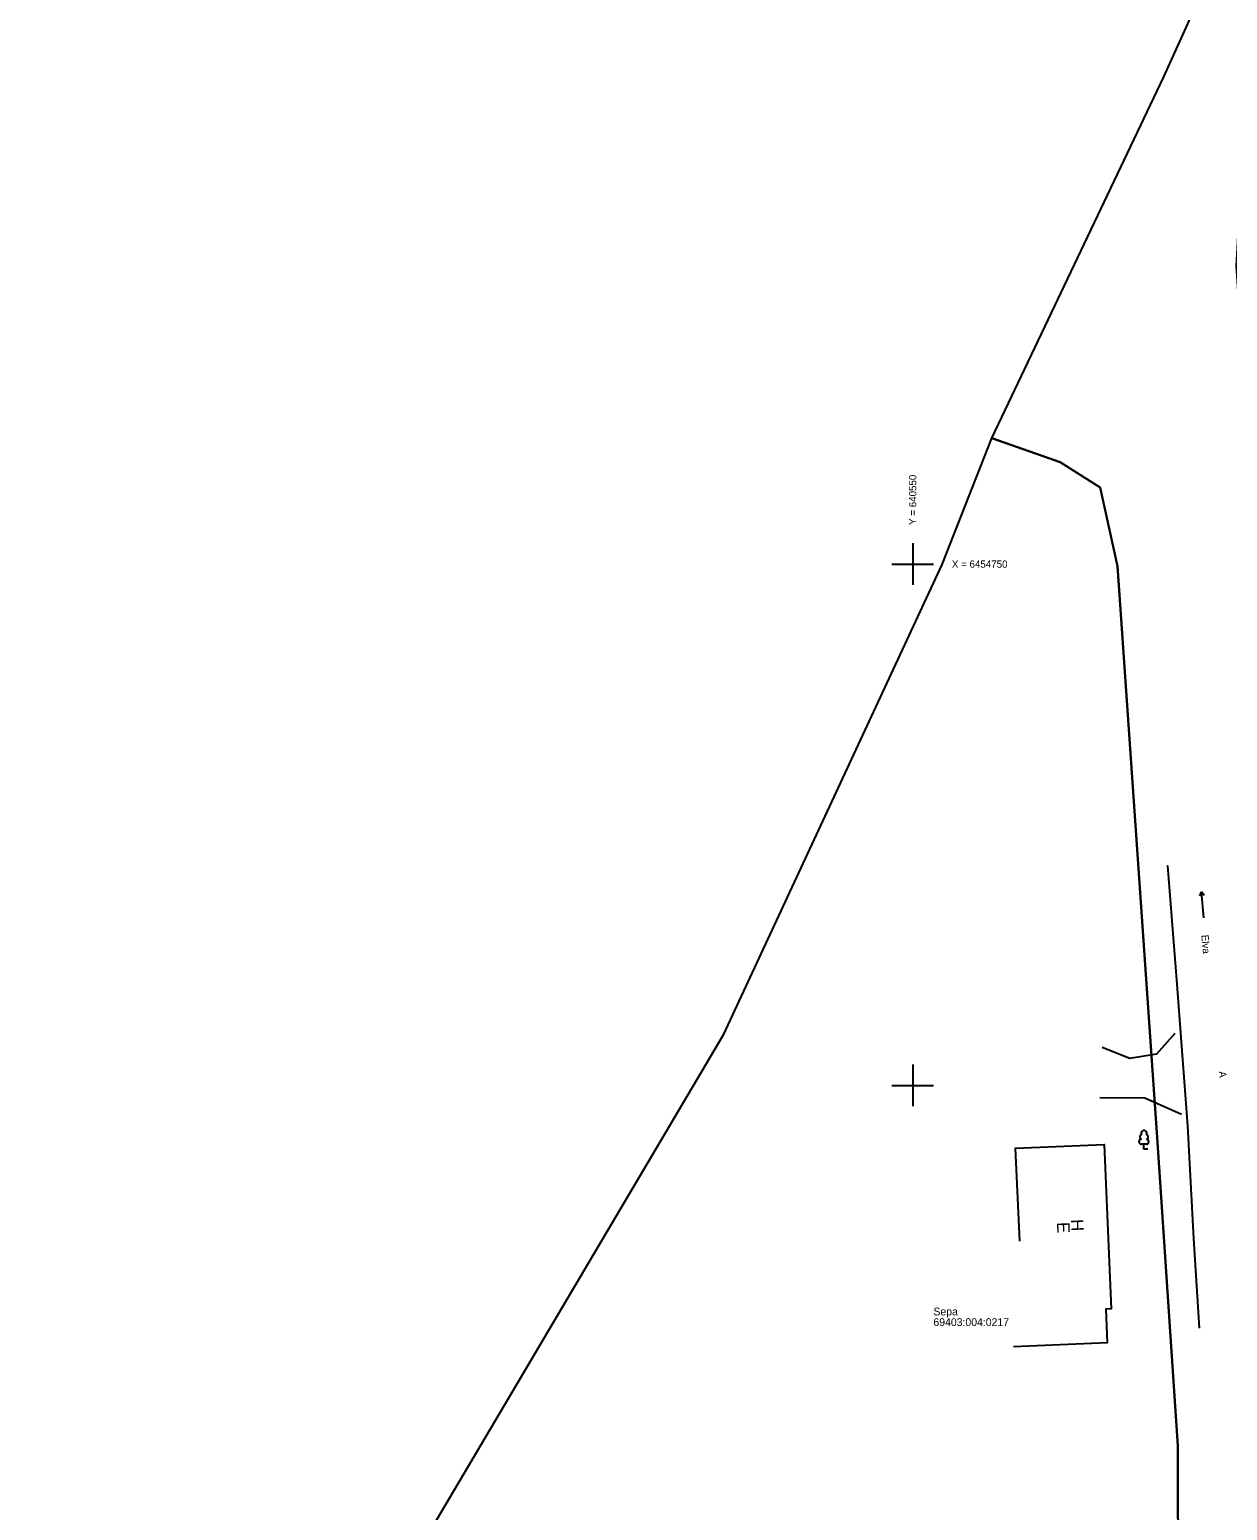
# Model space of a CAD drawing. Extents: x 640465 to 641489, y 6454078 to 6455382.
# Drawn here: x 640465.3 to 640580.2, y 6454659.2 to 6454801.3 of the extents above; entities that cross this region are included whole.
import ezdxf

# ---------------------------------------------------------------- set-up
doc = ezdxf.new("R2010")
doc.units = 0
for name, color, linetype in [('HOONE', 7, 'Continuous'), ('PIIR', 7, 'Continuous'), ('PUU', 7, 'Continuous'), ('TEE', 7, 'Continuous'), ('VORK', 7, 'Continuous')]:
    doc.layers.add(name, color=color, linetype=linetype)

msp = doc.modelspace()

# ---------------------------------------------------------------- linework, layer by layer
at = {"layer": 'HOONE'}
msp.add_lwpolyline([(640560.26, 6454685.04), (640559.87, 6454693.96), (640568.35, 6454694.33), (640569.04, 6454678.56), (640568.51, 6454678.54), (640568.65, 6454675.3), (640559.68, 6454674.91)], dxfattribs=at)
at = {"layer": 'PIIR'}
msp.add_lwpolyline([(640540.97, 6454467.8), (640570.03, 6454580.2), (640574.6, 6454610.17), (640575.5, 6454637.4), (640575.43, 6454665.42), (640573.44, 6454695.01), (640569.65, 6454749.79), (640567.98, 6454757.35), (640564.13, 6454759.78), (640557.59, 6454762.08), (640574.07, 6454796.75), (640583.1, 6454816.7), (640581.03, 6454778.59), (640583.17, 6454746.36), (640598.36, 6454747.53), (640601.84, 6454697.31), (640602.65, 6454689.93), (640604.94, 6454668.97), (640605.15, 6454641.9), (640605.2, 6454592.99), (640587.96, 6454526.33)], dxfattribs=at)
msp.add_lwpolyline([(640500.91, 6454652.5), (640531.88, 6454704.91), (640552.83, 6454749.96), (640557.59, 6454762.08), (640564.13, 6454759.78), (640567.98, 6454757.35), (640569.65, 6454749.79), (640573.44, 6454695.01), (640575.43, 6454665.42), (640575.5, 6454637.4), (640574.6, 6454610.17), (640570.03, 6454580.2), (640465.32, 6454597.37)], close=True, dxfattribs=at)
at = {"layer": 'PUU'}
for p, q in [((640572.42, 6454694.35), (640571.94, 6454694.35)), ((640572.18, 6454693.88), (640572.18, 6454694.35)), ((640572.56, 6454693.88), (640572.18, 6454693.88))]:
    msp.add_line(p, q, dxfattribs=at)
for centre, radius, start, end in [((640571.94, 6454694.59), 0.238, 90.0016, 269.3953), ((640572.01, 6454695.05), 0.233, 109.0217, 253.1415), ((640572.18, 6454695.4), 0.277, 332.5799, 207.4201), ((640572.35, 6454695.05), 0.233, 286.8508, 70.9859), ((640572.41, 6454694.59), 0.238, 270.6047, 89.9984)]:
    msp.add_arc(centre, radius, start, end, dxfattribs=at)
at = {"layer": 'TEE'}
for p in [(640577.53, 6454718.18), (640577.91, 6454716.06), (640577.94, 6454718.21)]:
    msp.add_line(p, (640577.71, 6454718.55), dxfattribs=at)
for points in [[(640574.45, 6454721.07), (640574.45, 6454721.07), (640575.3, 6454710.12), (640576.35, 6454696.12), (640576.92, 6454685.32), (640577.46, 6454676.71)], [(640575.13, 6454704.97), (640573.38, 6454703), (640570.83, 6454702.57), (640568.16, 6454703.63)], [(640567.95, 6454698.83), (640572.27, 6454698.8), (640575.77, 6454697.24)]]:
    msp.add_lwpolyline(points, dxfattribs=at)
at = {"layer": 'VORK'}
for p, q in [((640550, 6454752), (640550, 6454748)), ((640548, 6454750), (640552, 6454750)), ((640550, 6454702), (640550, 6454698)), ((640548, 6454700), (640552, 6454700))]:
    msp.add_line(p, q, dxfattribs=at)

# ---------------------------------------------------------------- texts
at = {"layer": 'HOONE'}
for s, p in [('E', (640563.83, 6454686.86)), ('H', (640565.17, 6454687.14))]:
    msp.add_text(s, height=1.2, rotation=272.5053, dxfattribs=at).set_placement(p)
at = {"layer": 'PIIR'}
for s, p in [('Sepa', (640551.99, 6454677.93)), ('69403:004:0217', (640551.99, 6454676.91))]:
    msp.add_text(s, height=0.75, dxfattribs=at).set_placement(p)
at = {"layer": 'TEE'}
for s, rotation, p in [('Elva', 274.8912, (640577.68, 6454714.41)), ('A', 274.1163, (640579.36, 6454701.33))]:
    msp.add_text(s, height=0.7, rotation=rotation, dxfattribs=at).set_placement(p)
at = {"layer": 'VORK'}
msp.add_text(' Y = 640550', height=0.7, rotation=90, dxfattribs=at).set_placement((640550.35, 6454753.5))
msp.add_text(' X = 6454750', height=0.7, dxfattribs=at).set_placement((640553.5, 6454749.65))

doc.saveas('drawing.dxf')
